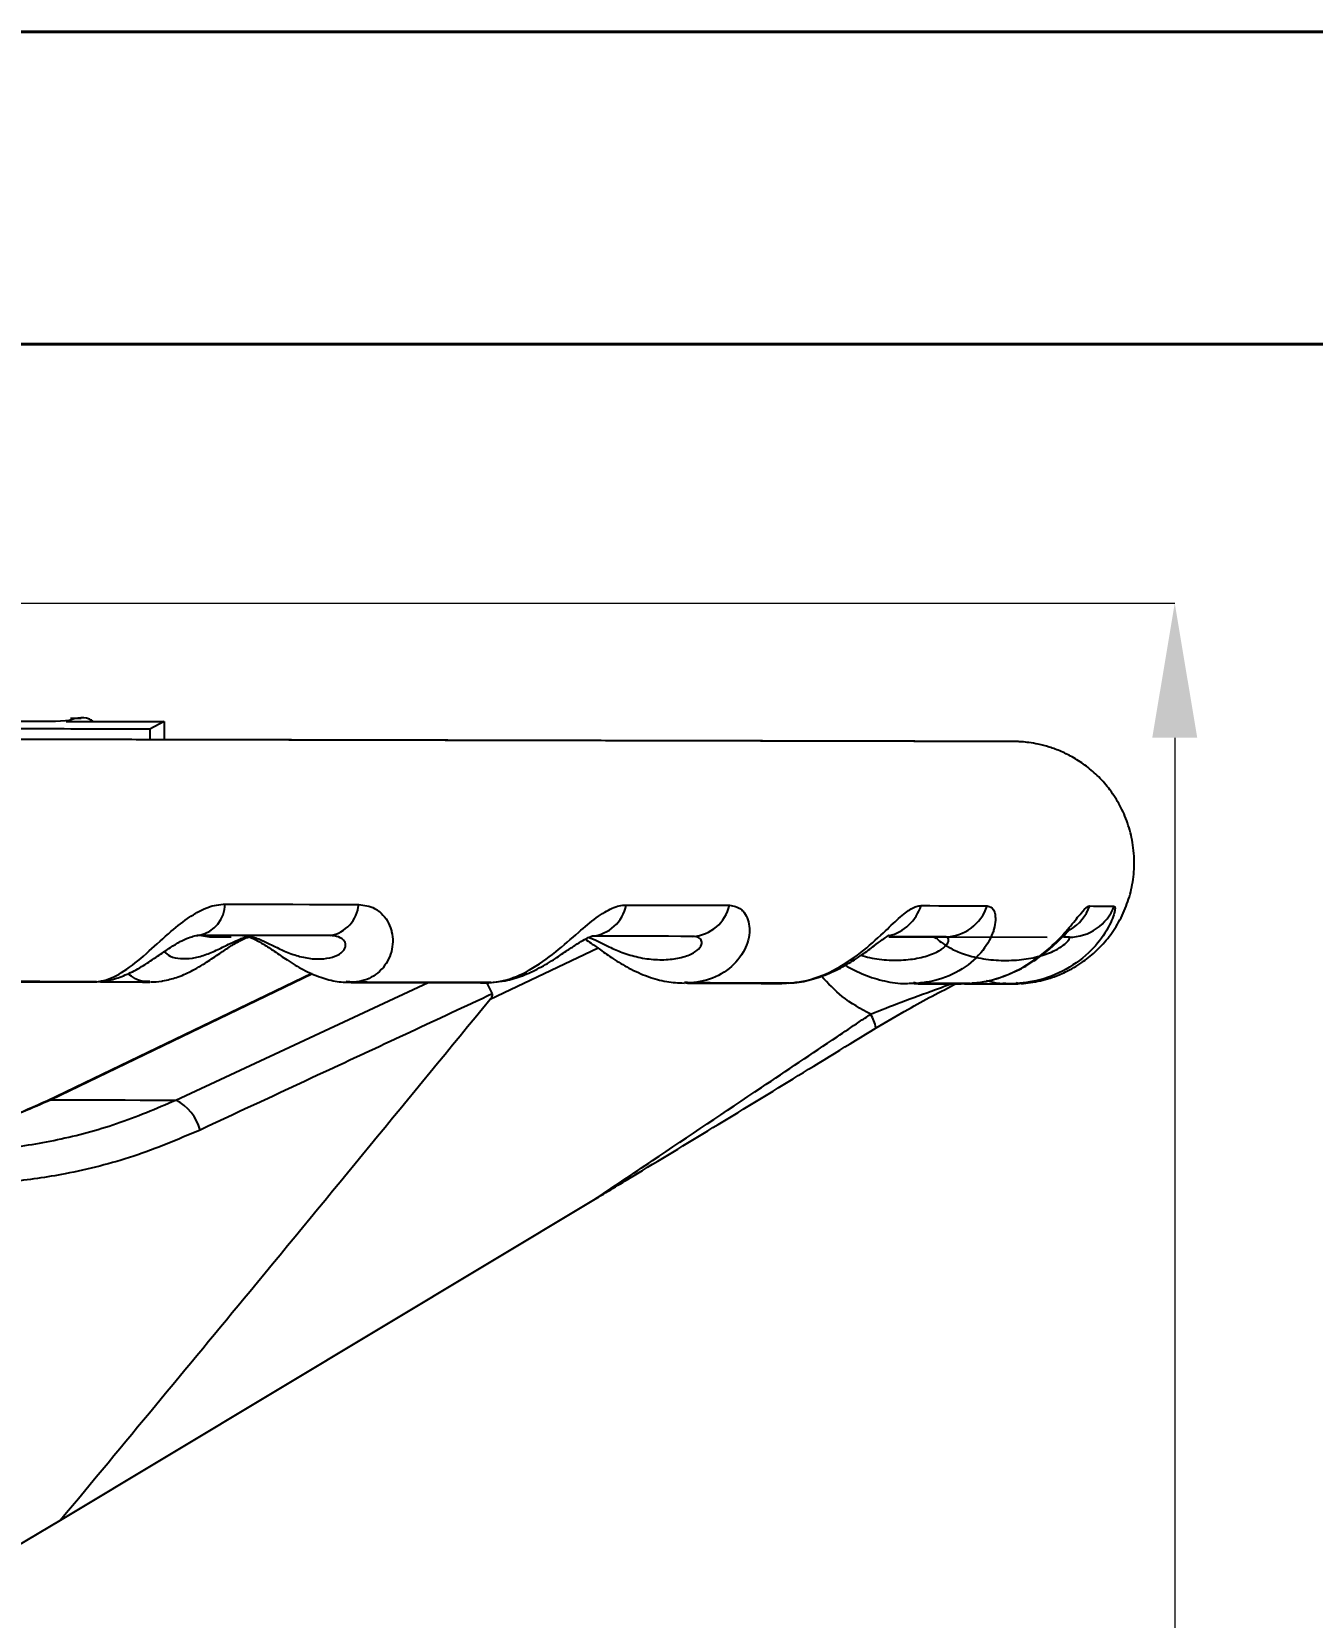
# Model space of a CAD drawing. Header units: millimetres. Extents: x 2448 to 4397, y 790 to 2168.
# Drawn here: x 3104.3 to 3199.4, y 2050.6 to 2168.4 of the extents above; entities that cross this region are included whole.
import ezdxf

# ---------------------------------------------------------------- set-up
doc = ezdxf.new("R2010")
doc.units = ezdxf.units.MM
for name, color, linetype, lineweight in [('AM_5', 3, 'Continuous', 25), ('AM_BOR', 7, 'Continuous', 50), ('粗实线', 7, 'Continuous', 40)]:
    doc.layers.add(name, color=color, linetype=linetype, lineweight=lineweight)
doc.styles.add('SLDTEXTSTYLE1', font='txt.shx', dxfattribs={"width": 0.7, "bigfont": 'gbcbig.shx'})
doc.dimstyles.new('SLDDIMSTYLE12$0', dxfattribs={"dimtxt": 12, "dimasz": 10, "dimexe": 0, "dimexo": 0.0625, "dimgap": 0.875, "dimtad": 1, "dimdec": 1, "dimlfac": 1.8, "dimrnd": 1e-09, "dimzin": 12, "dimdsep": 46, "dimtxsty": 'SLDTEXTSTYLE1', "dimcen": 0.09, "dimdle": 8.16, "dimclrd": 3, "dimclre": 3, "dimadec": 0, "dimazin": 3, "dimtfac": 1, "dimtdec": 1, "dimtofl": 0, "dimtmove": 0, "dimatfit": 3, "dimfxl": 0, "dimfrac": 2, "dimtolj": 1, "dimlwd": 5, "dimlwe": 5, "dimarcsym": 0})

# ---------------------------------------------------------------- blocks, each defined once
blk = doc.blocks.new('*D49')
at = {"layer": 'AM_5', "color": 3, "lineweight": 5, "transparency": 16777216}
blk.add_line((3047.35, 2125.96), (3189.16, 2125.96), dxfattribs=at)
at = {"layer": 'AM_5', "color": 3, "linetype": 'Continuous', "lineweight": 5, "transparency": 16777216}
for p, q in [((3189.16, 2115.96), (3189.16, 1866.92)), ((3177.22, 1856.92), (3189.16, 1856.92))]:
    blk.add_line(p, q, dxfattribs=at)
at = {"layer": 'AM_5', "color": 3, "transparency": 16777216}
for points in [[(3187.49, 2115.96), (3190.83, 2115.96), (3189.16, 2125.96)], [(3187.49, 1866.92), (3190.83, 1866.92), (3189.16, 1856.92)]]:
    blk.add_solid(points, dxfattribs=at)
at = {"layer": 'Defpoints', "color": 0, "transparency": 16777216}
for p in [(3047.29, 2125.96), (3177.16, 1856.92), (3189.16, 1856.92)]:
    blk.add_point(p, dxfattribs=at)
at = {"layer": 'AM_5', "color": 0, "transparency": 16777216, "insert": (3182.29, 1991.44), "char_height": 12, "attachment_point": 5, "rotation": 90, "style": 'SLDTEXTSTYLE1'}
blk.add_mtext('\\A1;300', dxfattribs=at)
blk = doc.blocks.new('rA3')
at = {"layer": '粗实线'}
for p, q in [((753.384, 421.26), (333.384, 421.26)), ((748.384, 416.26), (358.384, 416.26))]:
    blk.add_line(p, q, dxfattribs=at)

msp = doc.modelspace()

# ---------------------------------------------------------------- linework, layer by layer
at = {"color": 7, "linetype": 'Continuous', "lineweight": 25}
for p, q in [((3097.84, 2117.205), (3106.056, 2117.185)), ((3106.056, 2117.185), (3107.165, 2117.265)), ((3106.85, 2117.183), (3114.116, 2117.164)), ((3113.059, 2116.597), (3113.058, 2115.82)), ((3114.116, 2117.164), (3113.059, 2116.597)), ((3114.116, 2117.164), (3114.113, 2115.818)), ((3117.479, 2101.158), (3116.608, 2101.292)), ((3119.104, 2101.154), (3117.479, 2101.158)), ((3167.932, 2101.181), (3172.095, 2101.172)), ((3171.256, 2101.174), (3179.684, 2101.156)), ((3146.351, 2100.326), (3138.32, 2096.515)), ((3125.084, 2098.464), (3105.453, 2089.006)), ((3125.148, 2098.436), (3105.722, 2089.071)), ((3114.981, 2089.051), (3133.736, 2097.789)), ((3128.21, 2097.8), (3127.635, 2097.865)), ((3137.78, 2097.767), (3137.993, 2097.767)), ((3137.993, 2097.781), (3138.23, 2097.771)), ((3138.052, 2097.781), (3138.486, 2096.938)), ((3138.23, 2097.771), (3138.626, 2097.814)), ((3153.048, 2097.742), (3152.758, 2097.751)), ((3153.208, 2097.751), (3152.77, 2097.812)), ((3169.861, 2097.71), (3169.43, 2097.72)), ((3170.032, 2097.72), (3169.756, 2097.775)), ((3177.522, 2097.711), (3177.418, 2097.759)), ((3106.435, 2057.85), (3146.016, 2081.633)), ((3103.122, 2055.899), (3106.435, 2057.85))]:
    msp.add_line(p, q, dxfattribs=at)
at = {"color": 7, "linetype": 'Continuous', "lineweight": 25, "flags": 128}
for points in [[(3118.658, 2103.605), (3119.928, 2103.602), (3121.19, 2103.599), (3122.442, 2103.597), (3123.686, 2103.594), (3124.92, 2103.591), (3126.144, 2103.589), (3127.36, 2103.586), (3128.565, 2103.584)], [(3148.429, 2103.541), (3149.43, 2103.539), (3150.42, 2103.537), (3151.397, 2103.535), (3152.362, 2103.533), (3153.316, 2103.531), (3154.257, 2103.529), (3155.185, 2103.527), (3156.101, 2103.525)], [(3170.323, 2103.495), (3170.986, 2103.493), (3171.636, 2103.492), (3172.272, 2103.491), (3172.894, 2103.489), (3173.501, 2103.488), (3174.094, 2103.487), (3174.672, 2103.485), (3175.236, 2103.484)], [(3182.846, 2103.468), (3183.127, 2103.467), (3183.394, 2103.467), (3183.644, 2103.466), (3183.88, 2103.466), (3184.1, 2103.465), (3184.304, 2103.465), (3184.493, 2103.465), (3184.667, 2103.464)], [(3126.451, 2101.269), (3125.272, 2101.272), (3124.084, 2101.275), (3122.886, 2101.277), (3121.679, 2101.28), (3120.463, 2101.282), (3119.238, 2101.285), (3118.005, 2101.288), (3116.762, 2101.29)], [(3153.381, 2101.212), (3152.485, 2101.214), (3151.577, 2101.216), (3150.657, 2101.218), (3149.724, 2101.22), (3148.78, 2101.222), (3147.825, 2101.224), (3146.857, 2101.226), (3145.878, 2101.228)], [(3172.095, 2101.172), (3171.543, 2101.173), (3170.977, 2101.175), (3170.397, 2101.176), (3169.803, 2101.177), (3169.195, 2101.178), (3168.574, 2101.18), (3168.01, 2101.181)], [(3181.317, 2101.153), (3181.147, 2101.153), (3180.962, 2101.153), (3180.9, 2101.154)], [(3105.453, 2089.007), (3105.528, 2089.047), (3105.722, 2089.071)], [(3105.722, 2089.071), (3107.26, 2089.067), (3108.693, 2089.064), (3110.019, 2089.061), (3111.236, 2089.059), (3112.342, 2089.056), (3113.336, 2089.054), (3114.216, 2089.052), (3114.981, 2089.051)]]:
    msp.add_lwpolyline(points, dxfattribs=at)
at = {"color": 7, "linetype": 'Continuous', "lineweight": 25}
for centre, radius, start, end in [((3116.173, 2103.706), 2.487, 283.71071, 357.65791), ((3125.984, 2103.819), 2.592, 280.39224, 354.78917), ((3145.608, 2104.089), 2.874, 275.38119, 349.01323), ((3153.176, 2104.209), 3.004, 273.90363, 346.83852), ((3167.108, 2104.527), 3.376, 284.23871, 342.20087), ((3172.033, 2104.546), 3.375, 271.03871, 341.65604), ((3181.319, 2104.733), 3.58, 269.96866, 339.24884), ((3179.489, 2104.725), 3.585, 302.26602, 339.47405), ((3163.722, 2093.726), 3.331, 11.90683, 30.83204), ((3113.432, 2085.941), 3.474, 14.77003, 63.52904)]:
    msp.add_arc(centre, radius, start, end, dxfattribs=at)
for points, knots in [([(3113.059, 2116.597), (3110.467, 2116.605), (3105.271, 2116.621), (3099.744, 2116.636), (3096.973, 2116.644)], [0, 0, 0, 0, 0.498853, 1, 1, 1, 1]), ([(3108.863, 2117.177), (3108.766, 2117.236), (3108.119, 2117.623), (3107.433, 2117.385), (3106.85, 2117.183)], [0, 0, 0, 0, 0.1507321, 1, 1, 1, 1]), ([(3107.963, 2117.403), (3107.746, 2117.403), (3107.483, 2117.404), (3107.21, 2117.404), (3107.163, 2117.404)], [0, 0, 0, 0, 0.8271242, 1, 1, 1, 1]), ([(3177.159, 2115.684), (3177.159, 2115.684), (3177.166, 2115.684), (3177.118, 2115.684), (3176.964, 2115.684), (3176.499, 2115.685), (3175.727, 2115.687), (3174.668, 2115.689), (3173.331, 2115.692), (3171.716, 2115.695), (3169.827, 2115.699), (3167.669, 2115.704), (3165.246, 2115.709), (3162.561, 2115.715), (3159.621, 2115.721), (3156.431, 2115.728), (3152.998, 2115.735), (3149.328, 2115.743), (3145.429, 2115.751), (3141.308, 2115.76), (3136.973, 2115.769), (3132.433, 2115.779), (3127.697, 2115.789), (3122.775, 2115.799), (3117.675, 2115.81), (3112.408, 2115.822), (3106.984, 2115.833), (3101.414, 2115.845), (3095.709, 2115.857), (3089.881, 2115.87), (3083.94, 2115.882), (3077.898, 2115.895), (3071.768, 2115.908), (3065.561, 2115.922), (3059.29, 2115.935), (3052.967, 2115.948), (3046.604, 2115.962), (3040.213, 2115.976), (3033.809, 2115.989), (3027.402, 2116.003), (3021.007, 2116.017), (3014.634, 2116.03), (3008.298, 2116.044), (3002.01, 2116.057), (2995.783, 2116.071), (2989.628, 2116.084), (2983.559, 2116.097), (2977.587, 2116.11), (2971.724, 2116.122), (2965.982, 2116.135), (2960.371, 2116.147), (2954.903, 2116.158), (2949.588, 2116.17), (2944.438, 2116.181), (2939.461, 2116.191), (2934.669, 2116.202), (2930.07, 2116.211), (2925.674, 2116.221), (2921.489, 2116.23), (2917.523, 2116.238), (2913.784, 2116.246), (2910.28, 2116.254), (2907.018, 2116.261), (2904.003, 2116.267), (2901.242, 2116.273), (2898.741, 2116.279), (2896.504, 2116.283), (2894.535, 2116.288), (2892.839, 2116.291), (2891.419, 2116.294), (2890.277, 2116.297), (2889.417, 2116.299), (2888.837, 2116.3), (2888.616, 2116.301), (2888.561, 2116.301), (2888.561, 2116.301), (2888.561, 2116.301)], [0, 0, 0, 0, 0.0001783, 0.0043151, 0.0155898, 0.0295797, 0.0437563, 0.057945, 0.0721359, 0.0863275, 0.1005193, 0.1147112, 0.1289033, 0.1430953, 0.1572874, 0.1714795, 0.1856716, 0.1998637, 0.2140558, 0.228248, 0.2424401, 0.2566322, 0.2708243, 0.2850165, 0.2992086, 0.3134008, 0.3275929, 0.341785, 0.3559772, 0.3701693, 0.3843614, 0.3985536, 0.4127457, 0.4269379, 0.44113, 0.4553221, 0.4695143, 0.4837064, 0.4978986, 0.5120907, 0.5262829, 0.540475, 0.5546671, 0.5688593, 0.5830514, 0.5972436, 0.6114357, 0.6256278, 0.63982, 0.6540121, 0.6682043, 0.6823964, 0.6965885, 0.7107807, 0.7249728, 0.739165, 0.7533571, 0.7675492, 0.7817413, 0.7959335, 0.8101256, 0.8243177, 0.8385098, 0.8527019, 0.866894, 0.8810861, 0.8952782, 0.9094702, 0.9236622, 0.937854, 0.9520457, 0.9662368, 0.9804265, 0.9946094, 0.9989865, 1, 1, 1, 1]), ([(3177.758, 2097.707), (3177.812, 2097.71), (3178.105, 2097.725), (3178.889, 2097.834), (3179.946, 2098.096), (3181.16, 2098.595), (3182.232, 2099.215), (3183.288, 2100.056), (3184.224, 2101.058), (3185.034, 2102.259), (3185.654, 2103.61), (3186.048, 2105.066), (3186.196, 2106.606), (3186.076, 2108.152), (3185.7, 2109.625), (3185.122, 2110.939), (3184.391, 2112.085), (3183.548, 2113.055), (3182.636, 2113.852), (3181.694, 2114.479), (3180.761, 2114.948), (3179.875, 2115.277), (3179.072, 2115.487), (3178.391, 2115.605), (3177.857, 2115.66), (3177.511, 2115.678), (3177.32, 2115.682), (3177.253, 2115.683), (3177.229, 2115.683), (3177.211, 2115.684), (3177.194, 2115.684), (3177.178, 2115.684), (3177.169, 2115.684), (3177.121, 2115.684), (3176.914, 2115.684), (3176.37, 2115.686), (3175.533, 2115.687), (3174.416, 2115.69), (3173.021, 2115.693), (3171.349, 2115.696), (3169.405, 2115.701), (3167.192, 2115.705), (3164.714, 2115.711), (3161.976, 2115.717), (3158.984, 2115.723), (3155.744, 2115.73), (3152.261, 2115.737), (3148.543, 2115.745), (3144.598, 2115.754), (3140.432, 2115.763), (3136.054, 2115.772), (3131.473, 2115.782), (3126.699, 2115.792), (3121.732, 2115.803), (3117.535, 2115.812), (3114.937, 2115.817), (3114.113, 2115.819)], [0, 0, 0, 0, 0.00097675, 0.00524719, 0.01410909, 0.02036295, 0.02866209, 0.03614793, 0.04443331, 0.0530742, 0.06192365, 0.07088777, 0.07990913, 0.0894604, 0.09845343, 0.10695701, 0.11501908, 0.1226551, 0.12985784, 0.13660012, 0.14283405, 0.14848813, 0.15346373, 0.15763431, 0.16085699, 0.16300826, 0.16389987, 0.16419409, 0.1644071, 0.16466636, 0.16511883, 0.16623022, 0.17025643, 0.18249198, 0.21876277, 0.25707482, 0.29525852, 0.33343013, 0.3715988, 0.40976642, 0.44793357, 0.48610048, 0.52426726, 0.56243394, 0.60060058, 0.63876718, 0.67693375, 0.71510031, 0.75326685, 0.79143338, 0.8295999, 0.86776642, 0.90593293, 0.94409944, 0.98226595, 1, 1, 1, 1]), ([(3109.093, 2097.839), (3109.337, 2097.879), (3110.045, 2097.993), (3111.343, 2098.698), (3112.94, 2100.027), (3114.499, 2101.49), (3115.776, 2102.519), (3116.906, 2103.2), (3117.813, 2103.555), (3118.443, 2103.592), (3118.658, 2103.605)], [0, 0, 0, 0, 0.0973705, 0.2823142, 0.4688787, 0.6370669, 0.7672959, 0.8314778, 0.9426944, 1, 1, 1, 1]), ([(3128.565, 2103.584), (3128.981, 2103.525), (3129.55, 2103.445), (3130.404, 2102.852), (3130.829, 2102.214), (3131.13, 2101.169), (3131.098, 2099.988), (3130.333, 2098.658), (3129.248, 2097.957), (3128.472, 2097.84), (3128.21, 2097.8)], [0, 0, 0, 0, 0.1234823, 0.1688973, 0.3285444, 0.3635336, 0.5323037, 0.7195139, 0.9050976, 1, 1, 1, 1]), ([(3138.382, 2097.78), (3138.695, 2097.819), (3139.632, 2097.937), (3141.267, 2098.634), (3143.142, 2099.963), (3144.782, 2101.425), (3145.989, 2102.455), (3146.991, 2103.136), (3147.755, 2103.491), (3148.258, 2103.529), (3148.429, 2103.541)], [0, 0, 0, 0, 0.0931327, 0.2789445, 0.4663848, 0.6353624, 0.766203, 0.8306864, 0.9424253, 1, 1, 1, 1]), ([(3156.101, 2103.525), (3156.409, 2103.467), (3156.83, 2103.387), (3157.386, 2102.795), (3157.593, 2102.157), (3157.576, 2101.112), (3157.202, 2099.932), (3155.972, 2098.603), (3154.507, 2097.911), (3153.527, 2097.79), (3153.208, 2097.751)], [0, 0, 0, 0, 0.1241401, 0.169797, 0.3302948, 0.3654702, 0.5351398, 0.7233478, 0.9099206, 1, 1, 1, 1]), ([(3160.509, 2097.737), (3160.858, 2097.776), (3161.949, 2097.899), (3163.8, 2098.586), (3165.825, 2099.915), (3167.435, 2101.377), (3168.491, 2102.407), (3169.296, 2103.088), (3169.865, 2103.444), (3170.206, 2103.482), (3170.323, 2103.495)], [0, 0, 0, 0, 0.0880306, 0.2748876, 0.4633822, 0.6333103, 0.7648871, 0.8297336, 0.9421013, 1, 1, 1, 1]), ([(3175.236, 2103.484), (3175.415, 2103.426), (3175.659, 2103.347), (3175.879, 2102.756), (3175.855, 2102.118), (3175.52, 2101.074), (3174.831, 2099.895), (3173.219, 2098.566), (3171.483, 2097.885), (3170.376, 2097.759), (3170.032, 2097.72)], [0, 0, 0, 0, 0.12488752, 0.17081931, 0.33228366, 0.36767049, 0.53836219, 0.72770383, 0.91540052, 1, 1, 1, 1]), ([(3173.958, 2097.714), (3174.312, 2097.753), (3175.473, 2097.88), (3177.407, 2098.556), (3179.445, 2099.886), (3180.914, 2101.348), (3181.747, 2102.379), (3182.301, 2103.06), (3182.636, 2103.417), (3182.793, 2103.455), (3182.846, 2103.468)], [0, 0, 0, 0, 0.0824049, 0.2704144, 0.4600715, 0.6310477, 0.7634363, 0.8286829, 0.9417441, 1, 1, 1, 1]), ([(3184.667, 2103.464), (3184.704, 2103.407), (3184.754, 2103.328), (3184.624, 2102.737), (3184.37, 2102.1), (3183.739, 2101.057), (3182.781, 2099.878), (3180.898, 2098.549), (3179.016, 2097.879), (3177.862, 2097.749), (3177.522, 2097.711)], [0, 0, 0, 0, 0.1256744, 0.1718955, 0.3343775, 0.3699869, 0.5417546, 0.7322897, 0.9211696, 1, 1, 1, 1]), ([(3109.288, 2097.864), (3109.366, 2097.865), (3109.805, 2097.87), (3110.6, 2098.086), (3111.661, 2098.504), (3112.7, 2099.104), (3113.667, 2099.761), (3114.542, 2100.363), (3115.291, 2100.822), (3115.933, 2101.124), (3116.407, 2101.263), (3116.683, 2101.298), (3116.757, 2101.289), (3116.761, 2101.289)], [0, 0, 0, 0, 0.0269897, 0.1528644, 0.2860306, 0.4313782, 0.5686292, 0.6737213, 0.7644788, 0.843003, 0.9147892, 0.9957484, 1, 1, 1, 1]), ([(3114.03, 2097.911), (3114.369, 2097.984), (3115.09, 2098.139), (3116.158, 2098.62), (3117.209, 2099.24), (3118.171, 2099.897), (3119.009, 2100.465), (3119.719, 2100.882), (3120.214, 2101.115), (3120.398, 2101.163), (3120.44, 2101.174)], [0, 0, 0, 0, 0.1466479, 0.3127157, 0.4966087, 0.6501711, 0.771494, 0.8772301, 0.9721411, 1, 1, 1, 1]), ([(3114.126, 2100.073), (3114.264, 2099.952), (3114.571, 2099.685), (3115.321, 2099.534), (3116.183, 2099.566), (3117.104, 2099.798), (3118.027, 2100.184), (3118.932, 2100.649), (3119.618, 2100.962), (3120.086, 2101.139), (3120.289, 2101.172), (3120.393, 2101.189)], [0, 0, 0, 0, 0.1284534, 0.285822, 0.4452353, 0.5939049, 0.7301675, 0.8399407, 0.9262401, 0.9620395, 1, 1, 1, 1]), ([(3119.927, 2101.283), (3120.159, 2101.264), (3120.643, 2101.223), (3121.181, 2101.007), (3121.734, 2100.759), (3122.336, 2100.456), (3123.26, 2100.018), (3124.245, 2099.678), (3125.254, 2099.508), (3126.202, 2099.544), (3126.994, 2099.775), (3127.518, 2100.163), (3127.656, 2100.627), (3127.455, 2100.949), (3127.116, 2101.17), (3126.787, 2101.261), (3126.505, 2101.268), (3126.451, 2101.269)], [0, 0, 0, 0, 0.0596908, 0.1248459, 0.1256874, 0.1898382, 0.2645964, 0.3578312, 0.4646504, 0.5728552, 0.6737661, 0.7662553, 0.8407642, 0.8993404, 0.9236412, 0.9854633, 1, 1, 1, 1]), ([(3119.96, 2101.275), (3119.998, 2101.276), (3120.087, 2101.277), (3120.403, 2101.201), (3120.906, 2100.983), (3121.554, 2100.605), (3122.349, 2100.069), (3123.328, 2099.395), (3124.46, 2098.704), (3125.697, 2098.153), (3126.946, 2097.814), (3127.77, 2097.802), (3128.169, 2097.796)], [0, 0, 0, 0, 0.0527643, 0.12313, 0.1926385, 0.2632254, 0.3527181, 0.4630322, 0.6003779, 0.7442874, 0.8761572, 1, 1, 1, 1]), ([(3138.541, 2097.809), (3138.844, 2097.835), (3139.582, 2097.899), (3140.736, 2098.267), (3141.974, 2098.835), (3143.087, 2099.511), (3144.022, 2100.144), (3144.763, 2100.646), (3145.323, 2100.982), (3145.708, 2101.171), (3145.897, 2101.226), (3145.894, 2101.225), (3145.892, 2101.225)], [0, 0, 0, 0, 0.100529, 0.245172, 0.3921432, 0.535495, 0.648364, 0.7375603, 0.8174612, 0.8814442, 0.9457488, 1, 1, 1, 1]), ([(3145.595, 2101.141), (3145.613, 2101.138), (3145.836, 2101.103), (3146.117, 2100.954), (3146.628, 2100.706), (3147.218, 2100.403), (3148.221, 2099.965), (3149.375, 2099.624), (3150.619, 2099.454), (3151.834, 2099.489), (3152.9, 2099.72), (3153.689, 2100.107), (3154.074, 2100.571), (3154.05, 2100.893), (3153.864, 2101.113), (3153.637, 2101.204), (3153.422, 2101.211), (3153.381, 2101.212)], [0, 0, 0, 0, 0.0061698, 0.0750329, 0.0759225, 0.1437241, 0.2227369, 0.3212781, 0.4341772, 0.5485411, 0.6551962, 0.7529502, 0.8317005, 0.8936111, 0.9192949, 0.9846359, 1, 1, 1, 1]), ([(3160.555, 2097.752), (3160.613, 2097.752), (3161.148, 2097.748), (3162.155, 2097.978), (3163.528, 2098.436), (3164.799, 2099.09), (3165.909, 2099.811), (3166.799, 2100.476), (3167.431, 2100.955), (3167.808, 2101.218), (3167.956, 2101.3), (3167.936, 2101.291), (3167.932, 2101.289)], [0, 0, 0, 0, 0.0192012, 0.1754167, 0.329055, 0.4826519, 0.6249682, 0.747251, 0.8470448, 0.9212091, 0.9803455, 1, 1, 1, 1]), ([(3165.876, 2099.808), (3166.084, 2099.746), (3166.773, 2099.54), (3167.957, 2099.425), (3169.354, 2099.45), (3170.622, 2099.683), (3171.623, 2100.069), (3172.229, 2100.532), (3172.384, 2100.854), (3172.364, 2101.074), (3172.253, 2101.164), (3172.12, 2101.171), (3172.095, 2101.172)], [0, 0, 0, 0, 0.0672604, 0.2224125, 0.379578, 0.52615, 0.6604896, 0.7687132, 0.8537946, 0.8890905, 0.9788858, 1, 1, 1, 1]), ([(3171.256, 2101.174), (3171.305, 2101.155), (3171.409, 2101.115), (3171.654, 2100.9), (3171.982, 2100.653), (3172.429, 2100.35), (3173.386, 2099.911), (3174.637, 2099.571), (3176.084, 2099.4), (3177.57, 2099.435), (3178.953, 2099.664), (3180.098, 2100.051), (3180.883, 2100.514), (3181.206, 2100.835), (3181.354, 2101.055), (3181.367, 2101.145), (3181.325, 2101.152), (3181.317, 2101.153)], [0, 0, 0, 0, 0.0596896, 0.1248433, 0.1256853, 0.1898347, 0.2645912, 0.3578247, 0.4646439, 0.5728496, 0.6737621, 0.7662528, 0.8407632, 0.8993404, 0.9236408, 0.9854633, 1, 1, 1, 1]), ([(3174.119, 2097.754), (3174.275, 2097.76), (3174.938, 2097.786), (3176.075, 2098.089), (3177.463, 2098.632), (3178.698, 2099.355), (3179.73, 2100.137), (3180.534, 2100.877), (3181.051, 2101.403), (3181.36, 2101.717), (3181.4, 2101.753), (3181.416, 2101.769)], [0, 0, 0, 0, 0.0479389, 0.2035287, 0.3554062, 0.5025097, 0.6426638, 0.766527, 0.8743782, 0.9468742, 1, 1, 1, 1]), ([(3145.373, 2100.999), (3145.521, 2100.903), (3145.859, 2100.683), (3146.573, 2100.166), (3147.502, 2099.515), (3148.68, 2098.8), (3150.014, 2098.203), (3151.396, 2097.812), (3152.297, 2097.764), (3152.73, 2097.741)], [0, 0, 0, 0, 0.0818386, 0.1870462, 0.3207536, 0.4817238, 0.6671961, 0.8400516, 1, 1, 1, 1]), ([(3164.694, 2099.065), (3165.089, 2098.848), (3165.957, 2098.37), (3167.413, 2097.917), (3168.613, 2097.685), (3169.277, 2097.721), (3169.421, 2097.729)], [0, 0, 0, 0, 0.26980078, 0.59237494, 0.91206658, 1, 1, 1, 1]), ([(3096.655, 2097.857), (3098.821, 2097.853), (3103.01, 2097.844), (3107.034, 2097.836), (3108.978, 2097.832)], [0, 0, 0, 0, 0.5169038, 1, 1, 1, 1]), ([(3109.093, 2097.839), (3107.066, 2097.843), (3103.033, 2097.852), (3098.834, 2097.86), (3096.745, 2097.865)], [0, 0, 0, 0, 0.502496, 1, 1, 1, 1]), ([(3108.978, 2097.832), (3109.161, 2097.841), (3109.378, 2097.852), (3109.609, 2097.897), (3109.645, 2097.904)], [0, 0, 0, 0, 0.8451452, 1, 1, 1, 1]), ([(3109.405, 2097.829), (3109.883, 2097.828), (3111.129, 2097.826), (3112.324, 2097.823), (3113.061, 2097.821)], [0, 0, 0, 0, 0.3831697, 1, 1, 1, 1]), ([(3113.061, 2097.861), (3112.911, 2097.853), (3112.278, 2097.821), (3111.797, 2098.173), (3111.431, 2098.442)], [0, 0, 0, 0, 0.2368772, 1, 1, 1, 1]), ([(3113.099, 2097.838), (3113.385, 2097.832), (3113.7, 2097.826), (3114.001, 2097.904), (3114.03, 2097.911)], [0, 0, 0, 0, 0.9042352, 1, 1, 1, 1]), ([(3127.635, 2097.865), (3127.748, 2097.832), (3127.878, 2097.794), (3128.055, 2097.792), (3128.078, 2097.792)], [0, 0, 0, 0, 0.8723437, 1, 1, 1, 1]), ([(3128.078, 2097.792), (3129.827, 2097.788), (3133.33, 2097.781), (3136.596, 2097.775), (3138.23, 2097.771)], [0, 0, 0, 0, 0.499408, 1, 1, 1, 1]), ([(3138.382, 2097.78), (3136.748, 2097.783), (3133.477, 2097.79), (3129.967, 2097.797), (3128.21, 2097.8)], [0, 0, 0, 0, 0.4994067, 1, 1, 1, 1]), ([(3152.77, 2097.812), (3152.834, 2097.78), (3152.907, 2097.743), (3153.034, 2097.742), (3153.048, 2097.742)], [0, 0, 0, 0, 0.8864466, 1, 1, 1, 1]), ([(3152.99, 2097.735), (3154.096, 2097.733), (3155.414, 2097.73), (3156.597, 2097.727), (3156.787, 2097.727)], [0, 0, 0, 0, 0.8395252, 1, 1, 1, 1]), ([(3153.048, 2097.742), (3153.75, 2097.74), (3156.348, 2097.735), (3158.654, 2097.731), (3160.338, 2097.727)], [0, 0, 0, 0, 0.2701139, 1, 1, 1, 1]), ([(3160.509, 2097.737), (3159.367, 2097.739), (3157.081, 2097.744), (3154.5, 2097.749), (3153.208, 2097.751)], [0, 0, 0, 0, 0.4994057, 1, 1, 1, 1]), ([(3156.787, 2097.727), (3157.69, 2097.725), (3158.805, 2097.723), (3159.793, 2097.72), (3159.981, 2097.72)], [0, 0, 0, 0, 0.8100544, 1, 1, 1, 1]), ([(3166.583, 2095.434), (3165.849, 2095.833), (3164.491, 2096.572), (3163.414, 2097.732), (3162.919, 2098.266)], [0, 0, 0, 0, 0.5400136, 1, 1, 1, 1]), ([(3166.583, 2095.434), (3167.331, 2095.736), (3168.886, 2096.364), (3170.94, 2097.083), (3172.174, 2097.55), (3172.565, 2097.697)], [0, 0, 0, 0, 0.3878127, 0.806041, 1, 1, 1, 1]), ([(3166.982, 2094.414), (3167.772, 2094.883), (3169.121, 2095.685), (3171.17, 2096.794), (3172.357, 2097.407), (3172.957, 2097.717)], [0, 0, 0, 0, 0.4110027, 0.7022016, 1, 1, 1, 1]), ([(3169.756, 2097.775), (3169.769, 2097.745), (3169.784, 2097.711), (3169.854, 2097.71), (3169.861, 2097.71)], [0, 0, 0, 0, 0.9110663, 1, 1, 1, 1]), ([(3169.861, 2097.71), (3170.59, 2097.709), (3172.052, 2097.706), (3173.236, 2097.704), (3173.782, 2097.703), (3173.785, 2097.703)], [0, 0, 0, 0, 0.4980568, 0.9972921, 1, 1, 1, 1]), ([(3169.889, 2097.699), (3170.457, 2097.698), (3171.671, 2097.695), (3172.78, 2097.693), (3173.267, 2097.692), (3173.307, 2097.692)], [0, 0, 0, 0, 0.4463088, 0.9539194, 1, 1, 1, 1]), ([(3173.958, 2097.714), (3173.387, 2097.715), (3172.244, 2097.717), (3170.77, 2097.719), (3170.032, 2097.72)], [0, 0, 0, 0, 0.4994045, 1, 1, 1, 1]), ([(3173.546, 2097.692), (3173.782, 2097.691), (3174.503, 2097.69), (3175.406, 2097.688), (3176.291, 2097.686), (3176.632, 2097.685), (3176.802, 2097.685)], [0, 0, 0, 0, 0.1395471, 0.4263815, 0.7132058, 1, 1, 1, 1]), ([(3177.357, 2097.7), (3176.902, 2097.677), (3176.168, 2097.641), (3175.46, 2097.841), (3175.19, 2097.918)], [0, 0, 0, 0, 0.6185616, 1, 1, 1, 1]), ([(3177.112, 2097.684), (3177.12, 2097.684), (3177.128, 2097.684), (3177.099, 2097.684), (3177.077, 2097.684), (3177.037, 2097.684), (3176.938, 2097.686), (3176.715, 2097.694), (3176.516, 2097.701), (3176.388, 2097.716), (3176.386, 2097.716)], [0, 0, 0, 0, 0.4409261, 0.5128216, 0.5613758, 0.587914, 0.6257666, 0.7597683, 0.9971665, 1, 1, 1, 1]), ([(3176.794, 2097.684), (3176.831, 2097.684), (3177.044, 2097.684), (3177.106, 2097.684), (3177.134, 2097.684), (3177.146, 2097.684), (3177.16, 2097.684), (3177.185, 2097.684), (3177.215, 2097.684), (3177.286, 2097.685), (3177.424, 2097.686), (3177.542, 2097.694), (3177.613, 2097.699)], [0, 0, 0, 0, 0.1351514, 0.7838707, 0.8921914, 0.9301529, 0.9477689, 0.9540934, 0.9586499, 0.9639183, 0.9783602, 1, 1, 1, 1]), ([(3177.418, 2097.759), (3177.381, 2097.73), (3177.343, 2097.7), (3177.356, 2097.7), (3177.357, 2097.7)], [0, 0, 0, 0, 0.9502399, 1, 1, 1, 1]), ([(3177.357, 2097.7), (3177.363, 2097.7), (3177.589, 2097.7), (3177.606, 2097.7), (3177.622, 2097.701)], [0, 0, 0, 0, 0.025299, 1, 1, 1, 1]), ([(3177.758, 2097.712), (3177.767, 2097.711), (3177.779, 2097.711), (3177.567, 2097.711), (3177.522, 2097.711)], [0, 0, 0, 0, 0.7843203, 1, 1, 1, 1]), ([(3138.32, 2096.515), (3132.386, 2089.281), (3121.788, 2076.364), (3111.126, 2063.507), (3106.435, 2057.85)], [0, 0, 0, 0, 0.5600004, 1, 1, 1, 1]), ([(3138.486, 2096.938), (3134.436, 2095.049), (3127.206, 2091.676), (3119.973, 2088.309), (3116.791, 2086.827)], [0, 0, 0, 0, 0.56, 1, 1, 1, 1]), ([(3138.32, 2096.515), (3138.38, 2096.592), (3138.461, 2096.695), (3138.501, 2096.838), (3138.499, 2096.899), (3138.49, 2096.925), (3138.486, 2096.938)], [0, 0, 0, 0, 0.6196275, 0.8294119, 0.9175065, 1, 1, 1, 1]), ([(3146.016, 2081.633), (3147.47, 2082.607), (3151.626, 2085.393), (3157.649, 2089.435), (3162.763, 2092.869), (3165.463, 2094.682), (3166.296, 2095.241), (3166.583, 2095.434)], [0, 0, 0, 0, 0.2120623, 0.60603111, 0.87852356, 0.95813809, 1, 1, 1, 1]), ([(3146.016, 2081.633), (3146.976, 2082.214), (3151.933, 2085.214), (3158.946, 2089.478), (3164.93, 2093.153), (3166.982, 2094.414)], [0, 0, 0, 0, 0.1363421, 0.7038763, 1, 1, 1, 1]), ([(3105.722, 2089.071), (3104.314, 2088.451), (3101.549, 2087.236), (3097.303, 2086.079), (3093.156, 2085.372), (3090.428, 2085.293), (3089.091, 2085.254)], [0, 0, 0, 0, 0.2645653, 0.51943, 0.7645791, 1, 1, 1, 1]), ([(3105.453, 2089.006), (3104.503, 2088.578), (3102.362, 2087.613), (3099.482, 2086.647), (3097.546, 2086.224), (3096.868, 2086.076)], [0, 0, 0, 0, 0.34105069, 0.76897077, 1, 1, 1, 1]), ([(3097.681, 2085.236), (3099.083, 2085.274), (3101.944, 2085.353), (3106.269, 2086.06), (3110.678, 2087.216), (3113.529, 2088.431), (3114.981, 2089.051)], [0, 0, 0, 0, 0.2354218, 0.4805713, 0.7354356, 1, 1, 1, 1]), ([(3116.791, 2086.827), (3115.162, 2086.136), (3111.913, 2084.759), (3107.137, 2083.574), (3102.645, 2082.897), (3099.858, 2082.826), (3098.461, 2082.79)], [0, 0, 0, 0, 0.2800318, 0.5584059, 0.7786039, 1, 1, 1, 1])]:
    msp.add_open_spline(points, degree=3, knots=knots, dxfattribs=at)

# ---------------------------------------------------------------- block references
at = {"layer": 'AM_BOR', "xscale": 4.640625, "yscale": 4.640625, "zscale": 4.640625}
msp.add_blockref('rA3', (900.889, 213.5), dxfattribs=at)

# ---------------------------------------------------------------- dimensions: what is measured, and where the dimension line sits
at = {"layer": 'AM_5'}
dim = msp.add_linear_dim(base=(3189.161, 1856.92), p1=(3047.29, 2125.962), p2=(3177.161, 1856.92), angle=90, text='300', dimstyle='SLDDIMSTYLE12$0', override={"dimlfac": 1, "dimpost": ''}, dxfattribs=at)
dim.commit()
dim.dimension.update_dxf_attribs({"geometry": '*D49', "text_midpoint": (3182.286, 1991.441)})

doc.saveas('drawing.dxf')
